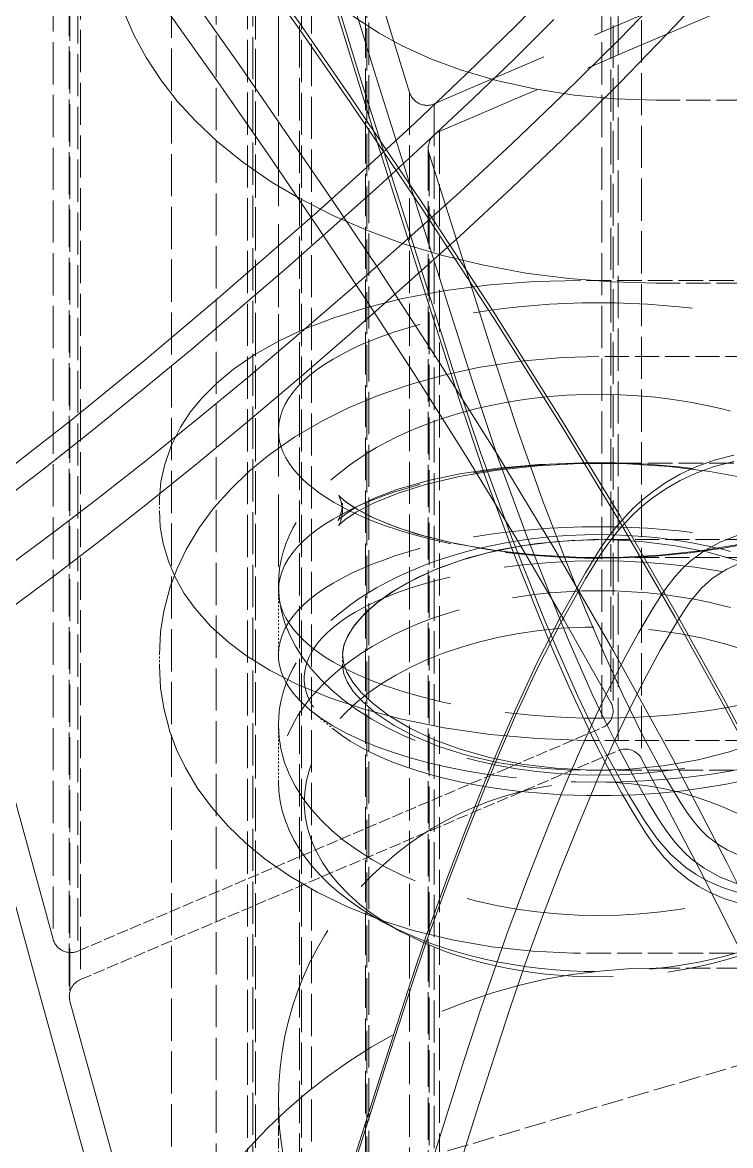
# Model space of a CAD drawing. Header units: millimetres. Extents: x 2913 to 35025, y 2470 to 25178.
# Drawn here: x 14543 to 14581.7, y 12090.6 to 12152 of the extents above; entities that cross this region are included whole.
import ezdxf

# ---------------------------------------------------------------- set-up
doc = ezdxf.new("R2010")
doc.units = ezdxf.units.MM
doc.linetypes.add('DASHED', pattern=[15, 12, -3])

# ---------------------------------------------------------------- blocks, each defined once
blk = doc.blocks.new('A$C637D7238')
at = {"color": 7, "linetype": 'DASHED', "lineweight": 13, "ltscale": 0.374805}
blk.add_line((157.301, 1568.697), (157.301, 1343.814), dxfattribs=at)
at = {"color": 7, "linetype": 'DASHED', "lineweight": 13, "ltscale": 0.328569}
blk.add_line((157.301, 1532.522), (157.301, 1335.381), dxfattribs=at)
at = {"color": 7, "linetype": 'DASHED', "lineweight": 13, "ltscale": 0.192184}
blk.add_line((175.461, 1444.261), (175.461, 1328.951), dxfattribs=at)
at = {"color": 7, "linetype": 'DASHED', "lineweight": 13, "ltscale": 0.192187}
blk.add_line((175.584, 1443.784), (175.584, 1328.472), dxfattribs=at)
at = {"color": 7, "linetype": 'DASHED', "lineweight": 13, "ltscale": 0.192193}
blk.add_line((174.978, 1442.875), (174.978, 1327.559), dxfattribs=at)
at = {"color": 7, "linetype": 'DASHED', "lineweight": 13, "ltscale": 0.192201}
blk.add_line((175.866, 1441.636), (175.866, 1326.316), dxfattribs=at)
at = {"color": 7, "linetype": 'DASHED', "lineweight": 13, "ltscale": 0.192204}
blk.add_line((177.142, 1441.193), (177.142, 1325.871), dxfattribs=at)
at = {"color": 7, "linetype": 'DASHED', "lineweight": 13, "ltscale": 0.192257}
blk.add_line((144.992, 1431.365), (144.992, 1316.01), dxfattribs=at)
at = {"color": 7, "linetype": 'DASHED', "lineweight": 13, "ltscale": 0.19226}
blk.add_line((146.351, 1430.713), (146.351, 1315.357), dxfattribs=at)
at = {"color": 7, "linetype": 'DASHED', "lineweight": 13, "ltscale": 0.192267}
blk.add_line((146.488, 1429.154), (146.488, 1313.794), dxfattribs=at)
at = {"color": 7, "linetype": 'DASHED', "lineweight": 13, "ltscale": 0.192271}
blk.add_line((145.882, 1428.243), (145.882, 1312.881), dxfattribs=at)
at = {"color": 7, "linetype": 'DASHED', "lineweight": 13, "ltscale": 0.192272}
blk.add_line((145.917, 1427.984), (145.917, 1312.62), dxfattribs=at)
at = {"color": 7, "linetype": 'DASHED', "lineweight": 13, "ltscale": 0.192321}
blk.add_line((151.464, 1407.96), (151.464, 1292.567), dxfattribs=at)
at = {"color": 7, "linetype": 'DASHED', "lineweight": 13, "ltscale": 0.192323}
for p, q in [((153.896, 1405.815), (153.896, 1290.421)), ((155.623, 1405.55), (155.623, 1290.156)), ((156.043, 1404.997), (156.043, 1289.603)), ((156.047, 1405.059), (156.047, 1289.665)), ((155.905, 1402.821), (155.905, 1287.427))]:
    blk.add_line(p, q, dxfattribs=at)
at = {"color": 7, "linetype": 'DASHED', "lineweight": 13, "ltscale": 0.192309}
blk.add_line((162.069, 1389.565), (162.069, 1274.18), dxfattribs=at)
at = {"color": 7, "linetype": 'DASHED', "lineweight": 13, "ltscale": 0.192308}
blk.add_line((162.245, 1389.186), (162.245, 1273.802), dxfattribs=at)
at = {"color": 7, "linetype": 'DASHED', "lineweight": 13, "ltscale": 0.192307}
blk.add_line((162.135, 1388.875), (162.135, 1273.49), dxfattribs=at)
at = {"color": 7, "linetype": 'DASHED', "lineweight": 13, "ltscale": 0.192297}
blk.add_line((159.11, 1385.128), (159.11, 1269.749), dxfattribs=at)
at = {"color": 7, "linetype": 'DASHED', "lineweight": 13, "ltscale": 0.192292}
blk.add_line((158.448, 1383.257), (158.448, 1267.882), dxfattribs=at)
at = {"color": 7, "linetype": 'DASHED', "lineweight": 13, "ltscale": 0.192289}
blk.add_line((158.556, 1382.464), (158.556, 1267.091), dxfattribs=at)
at = {"color": 7, "linetype": 'DASHED', "lineweight": 13, "ltscale": 0.192189}
blk.add_line((164.47, 1362.281), (164.47, 1246.967), dxfattribs=at)
at = {"color": 7, "linetype": 'DASHED', "lineweight": 13, "ltscale": 0.192185}
blk.add_line((165.818, 1361.664), (165.818, 1246.353), dxfattribs=at)
at = {"color": 7, "linetype": 'DASHED', "lineweight": 13, "ltscale": 0.11017}
for p, q in [((177.923, 1361.873), (244.025, 1361.873)), ((177.923, 1351.873), (244.025, 1351.873)), ((177.923, 1314.418), (244.025, 1314.418))]:
    blk.add_line(p, q, dxfattribs=at)
at = {"color": 7, "linetype": 'DASHED', "lineweight": 13, "ltscale": 0.192175}
blk.add_line((166.093, 1360.153), (166.093, 1244.848), dxfattribs=at)
at = {"color": 7, "linetype": 'DASHED', "lineweight": 13, "ltscale": 0.192169}
blk.add_line((165.487, 1359.237), (165.487, 1243.935), dxfattribs=at)
at = {"color": 7, "linetype": 'DASHED', "lineweight": 13, "ltscale": 0.192167}
blk.add_line((165.534, 1358.934), (165.534, 1243.634), dxfattribs=at)
at = {"color": 7, "linetype": 'DASHED', "lineweight": 13, "ltscale": 0.111667}
for p, q in [((240.801, 1352.017), (173.801, 1352.017)), ((240.801, 1342.017), (173.801, 1342.017)), ((240.801, 1325.246), (173.801, 1325.246)), ((240.801, 1315.246), (173.801, 1315.246))]:
    blk.add_line(p, q, dxfattribs=at)
at = {"color": 7, "linetype": 'DASHED', "lineweight": 13, "ltscale": 0.11}
for p, q in [((240.801, 1347.847), (174.801, 1347.847)), ((240.801, 1337.847), (174.801, 1337.847)), ((240.801, 1336.862), (174.801, 1336.862)), ((240.801, 1326.862), (174.801, 1326.862))]:
    blk.add_line(p, q, dxfattribs=at)
at = {"color": 7, "linetype": 'DASHED', "lineweight": 13, "ltscale": 0.000664902}
for p, q in [((150.801, 1339.839), (150.801, 1339.44)), ((160.801, 1339.839), (160.801, 1339.44))]:
    blk.add_line(p, q, dxfattribs=at)
at = {"color": 7, "linetype": 'DASHED', "lineweight": 13, "ltscale": 0.005832}
blk.add_line((157.301, 1335.065), (157.301, 1331.566), dxfattribs=at)
at = {"color": 7, "linetype": 'DASHED', "lineweight": 13, "ltscale": 0.00099144}
for p, q in [((150.801, 1330.952), (150.801, 1331.547)), ((160.801, 1330.952), (160.801, 1331.547))]:
    blk.add_line(p, q, dxfattribs=at)
at = {"color": 7, "linetype": 'DASHED', "lineweight": 13, "ltscale": 0.002752}
blk.add_line((160.316, 1327.479), (159.043, 1328.531), dxfattribs=at)
at = {"color": 7, "linetype": 'DASHED', "lineweight": 13, "ltscale": 0.051866}
blk.add_line((146.351, 1315.357), (174.978, 1327.559), dxfattribs=at)
at = {"color": 7, "linetype": 'DASHED', "lineweight": 13, "ltscale": 0.005113}
blk.add_line((157.301, 1327.713), (157.301, 1324.645), dxfattribs=at)
at = {"color": 7, "linetype": 'DASHED', "lineweight": 13, "ltscale": 0.053226}
blk.add_line((146.488, 1313.794), (175.866, 1326.316), dxfattribs=at)
at = {"color": 7, "linetype": 'DASHED', "lineweight": 13, "ltscale": 0.001803}
blk.add_line((163.979, 1316.429), (163.028, 1316.944), dxfattribs=at)
at = {"color": 7, "linetype": 'DASHED', "lineweight": 13, "ltscale": 0.097866}
blk.add_line((149.641, 1299.457), (205.971, 1316.036), dxfattribs=at)
at = {"color": 7, "linetype": 'DASHED', "lineweight": 13, "ltscale": 0.046237}
blk.add_line((157.301, 1307.204), (157.301, 1279.462), dxfattribs=at)
at = {"color": 7, "linetype": 'DASHED', "lineweight": 13}
for points in [[(159.626, 1370.127), (161.7, 1363.322), (164.441, 1354.698), (166.349, 1348.646), (167.052, 1346.456), (168.341, 1342.609), (170.048, 1337.952), (171.844, 1333.453), (172.377, 1332.181), (173.66, 1329.281), (174.365, 1327.798), (175.102, 1326.332), (176.447, 1323.88), (177.312, 1322.456), (178.006, 1321.473), (178.729, 1320.651), (179.559, 1319.928), (180.123, 1319.541), (180.718, 1319.203), (181.564, 1318.825), (182.449, 1318.548), (183.359, 1318.384), (184.282, 1318.351)], [(160.411, 1370.435), (162.527, 1363.461), (164.964, 1355.789), (166.457, 1351.064), (167.961, 1346.329), (169.297, 1342.338), (170.889, 1337.986), (172.539, 1333.823), (173.112, 1332.444), (174.45, 1329.39), (175.161, 1327.88), (175.907, 1326.386), (176.691, 1324.913), (177.518, 1323.465), (178.105, 1322.506), (178.522, 1321.888), (178.977, 1321.296), (179.482, 1320.746), (179.854, 1320.406), (180.556, 1319.886), (181.441, 1319.396), (182.385, 1319.037)], [(159.995, 1368.32), (162.359, 1360.667), (165.758, 1349.95), (167.103, 1345.734), (168.603, 1341.295), (170.057, 1337.362), (171.556, 1333.586), (172.345, 1331.689), (173.163, 1329.809), (174.539, 1326.876), (175.276, 1325.432), (176.049, 1324.008), (176.69, 1322.899), (177.372, 1321.797), (177.844, 1321.119), (178.366, 1320.472), (178.949, 1319.872), (179.693, 1319.263), (180.264, 1318.888), (180.865, 1318.562), (181.68, 1318.215), (182.528, 1317.962), (183.4, 1317.813), (184.282, 1317.784)], [(155.629, 1370.073), (158.428, 1366.109), (161.196, 1362.111), (165.151, 1356.26), (169.031, 1350.337), (172.809, 1344.345), (175.945, 1339.157), (178.971, 1333.925), (181.698, 1328.994), (184.328, 1324.025), (186.864, 1319.016), (189.332, 1313.918), (191.694, 1308.795), (193.95, 1303.602), (195.734, 1299.222), (197.414, 1294.8), (198.968, 1290.355), (200.434, 1285.732), (201.754, 1281.072), (202.924, 1276.37), (203.451, 1274), (203.94, 1271.619), (204.389, 1269.229)], [(155.629, 1369.733), (158.428, 1365.77), (161.196, 1361.771), (165.151, 1355.921), (169.031, 1349.998), (172.809, 1344.006), (175.945, 1338.818), (178.971, 1333.585), (181.698, 1328.654), (184.328, 1323.685), (186.864, 1318.676), (189.332, 1313.579), (191.694, 1308.456), (193.95, 1303.263), (195.734, 1298.882), (197.414, 1294.461), (198.968, 1290.015), (200.434, 1285.393), (201.754, 1280.732), (202.924, 1276.03), (203.451, 1273.661), (203.94, 1271.28), (204.389, 1268.889)], [(152.573, 1367.484), (155.165, 1363.811), (160.261, 1356.387), (162.762, 1352.641), (166.045, 1347.599), (169.247, 1342.513), (172.346, 1337.397), (175.648, 1331.687), (178.802, 1325.945), (181.819, 1320.163), (184.707, 1314.332), (187.453, 1308.477), (188.771, 1305.531), (190.046, 1302.575), (191.674, 1298.62), (193.208, 1294.652), (194.639, 1290.673), (195.969, 1286.649), (197.183, 1282.609), (198.281, 1278.544), (199.261, 1274.442), (200.123, 1270.297)], [(157.775, 1264.304), (154.695, 1275.442), (151.197, 1287.968), (144.248, 1313.04), (140.82, 1325.592), (137.737, 1336.726), (136.155, 1342.282), (133.7, 1350.595), (132.32, 1355.071), (130.89, 1359.532), (129.636, 1363.274), (128.33, 1366.998)], [(99.388, 1424.424), (104.397, 1419.892), (108.803, 1415.75), (113.135, 1411.533), (117.395, 1407.241), (121.582, 1402.878), (125.696, 1398.446), (129.734, 1393.946), (133.691, 1389.379), (137.56, 1384.741), (141.813, 1379.422), (145.956, 1374.007), (150.007, 1368.493), (153.992, 1362.876), (156.721, 1358.931), (159.43, 1354.941), (162.109, 1350.91), (164.749, 1346.846), (167.557, 1342.399), (170.285, 1337.93), (172.919, 1333.449), (175.461, 1328.951)], [(87.013, 1306.748), (93.128, 1309.766), (98.632, 1312.587), (104.035, 1315.478), (109.185, 1318.352), (114.235, 1321.288), (119.187, 1324.284), (124.04, 1327.336), (128.656, 1330.352), (133.173, 1333.42), (137.584, 1336.541), (141.879, 1339.717), (144.469, 1341.705), (147.019, 1343.713), (149.814, 1345.975), (152.573, 1348.263), (157.737, 1352.685), (162.762, 1357.148), (165.377, 1359.545), (167.944, 1361.959), (170.173, 1364.112), (172.346, 1366.273)], [(89.552, 1304.91), (94.633, 1307.41), (100.882, 1310.597), (106.921, 1313.824), (112.826, 1317.133), (118.604, 1320.525), (123.665, 1323.625), (128.641, 1326.795), (133.494, 1330.012), (137.447, 1332.733), (141.32, 1335.499), (145.103, 1338.307), (147.598, 1340.222), (150.054, 1342.154), (152.863, 1344.423), (155.629, 1346.714), (158.428, 1349.086), (161.196, 1351.48), (164.232, 1354.159), (167.228, 1356.864), (170.048, 1359.478), (172.809, 1362.114), (175.945, 1365.22), (178.971, 1368.352)], [(141.32, 1333.087), (145.103, 1335.896), (147.598, 1337.81), (150.054, 1339.743), (152.863, 1342.011), (155.629, 1344.302), (158.428, 1346.675), (161.196, 1349.068), (164.232, 1351.748), (167.228, 1354.453), (170.048, 1357.066), (172.809, 1359.702), (175.945, 1362.808), (178.971, 1365.94), (181.698, 1368.892)], [(164.47, 1362.281), (162.606, 1368.313), (160.831, 1374.365), (158.556, 1382.464)], [(147.923, 1371.742), (147.974, 1370.552), (148.18, 1369.078), (148.471, 1367.869), (148.875, 1366.659), (149.422, 1365.4), (150.074, 1364.198), (150.875, 1362.979), (151.781, 1361.82), (152.777, 1360.73), (153.964, 1359.611), (155.368, 1358.478), (156.966, 1357.375), (158.43, 1356.505), (160.274, 1355.561), (162.221, 1354.719), (164.084, 1354.039), (166.267, 1353.381), (168.516, 1352.84), (170.82, 1352.417), (173.165, 1352.115), (175.537, 1351.933), (177.923, 1351.873)], [(157.923, 1371.742), (157.996, 1370.987), (158.215, 1370.23), (158.591, 1369.441), (159.091, 1368.684), (159.764, 1367.89), (160.545, 1367.141), (161.51, 1366.374), (162.8, 1365.526), (164.056, 1364.84), (165.667, 1364.111), (167.255, 1363.523), (169.213, 1362.945), (171.287, 1362.483), (173.449, 1362.146), (175.671, 1361.941), (177.923, 1361.873)], [(99.388, 1314.178), (104.397, 1316.892), (108.803, 1319.371), (113.135, 1321.895), (117.395, 1324.465), (121.582, 1327.076), (125.696, 1329.73), (129.734, 1332.423), (133.691, 1335.157), (137.56, 1337.933), (141.813, 1341.117), (145.956, 1344.359), (150.007, 1347.659), (153.992, 1351.021), (159.43, 1355.772), (162.109, 1358.185), (164.749, 1360.617), (167.557, 1363.279), (170.285, 1365.954), (172.919, 1368.637), (175.461, 1371.329)], [(171.729, 1340.008), (170.398, 1343.748), (169.154, 1347.515), (167.352, 1353.214), (165.534, 1358.934)], [(173.801, 1352.017), (171.307, 1351.955), (168.843, 1351.769), (166.435, 1351.458), (164.08, 1351.018), (162.158, 1350.542), (160.38, 1349.989), (158.657, 1349.326), (157.353, 1348.716), (156.022, 1347.968), (154.852, 1347.166), (153.932, 1346.402), (153.118, 1345.582), (152.504, 1344.825), (151.95, 1343.984), (151.441, 1342.967), (151.073, 1341.897), (150.888, 1341.01), (150.806, 1340.132), (150.801, 1339.839)], [(144.992, 1316.01), (140.674, 1331.775), (138.648, 1339.015), (136.029, 1348.05)], [(150.801, 1331.547), (150.868, 1332.798), (151.046, 1333.937), (151.399, 1335.261), (151.775, 1336.264), (152.271, 1337.303), (152.98, 1338.488), (153.781, 1339.577), (154.695, 1340.613), (155.69, 1341.57), (156.795, 1342.479), (158.202, 1343.46), (159.747, 1344.363), (161.124, 1345.045), (162.743, 1345.724), (164.508, 1346.334), (166.333, 1346.842), (168.208, 1347.246), (170.506, 1347.595), (172.841, 1347.795), (174.801, 1347.847)], [(182.179, 1342.456), (181.105, 1342.183), (180.07, 1341.802), (179.251, 1341.415), (178.465, 1340.963), (177.719, 1340.448), (177.195, 1340.026), (176.701, 1339.576), (176.239, 1339.1), (175.811, 1338.606), (175.335, 1337.991), (174.903, 1337.372), (174.068, 1336.035), (172.687, 1333.582), (171.423, 1331.087), (170.256, 1328.565), (169.378, 1326.54), (168.538, 1324.511), (167.518, 1321.961), (166.533, 1319.389), (165.364, 1316.135), (164.607, 1313.906), (163.19, 1309.527), (160.836, 1302.117)], [(182.179, 1342.117), (181.105, 1341.843), (180.07, 1341.463), (179.251, 1341.075), (178.465, 1340.623), (177.719, 1340.108), (177.195, 1339.687), (176.701, 1339.236), (176.239, 1338.761), (175.811, 1338.266), (175.335, 1337.652), (174.903, 1337.032), (174.068, 1335.696), (172.687, 1333.243), (171.423, 1330.748), (170.256, 1328.226), (169.378, 1326.201), (168.538, 1324.172), (167.518, 1321.622), (166.533, 1319.049), (165.364, 1315.796), (164.607, 1313.567), (163.19, 1309.188), (160.836, 1301.777)], [(173.801, 1342.017), (171.525, 1341.952), (169.311, 1341.76), (167.219, 1341.449), (165.501, 1341.082), (163.834, 1340.602), (162.595, 1340.134), (161.573, 1339.635), (160.977, 1339.26), (160.615, 1338.96), (160.562, 1338.903), (160.556, 1338.896), (160.562, 1338.904), (160.628, 1339.022), (160.765, 1339.45), (160.801, 1339.839)], [(178.371, 1341.866), (176.082, 1341.998), (173.762, 1342.004), (171.466, 1341.885), (169.252, 1341.645), (167.175, 1341.292), (165.291, 1340.843), (163.844, 1340.389), (162.535, 1339.861), (161.555, 1339.35), (160.925, 1338.92), (160.644, 1338.666), (160.603, 1338.618), (160.596, 1338.609), (160.606, 1338.625), (160.623, 1338.652), (160.717, 1338.879), (160.798, 1339.337), (160.765, 1339.813), (160.603, 1340.26), (160.597, 1340.269), (160.596, 1340.27), (160.617, 1340.245), (160.899, 1339.98), (161.466, 1339.584), (162.366, 1339.097), (163.501, 1338.616), (164.891, 1338.151), (166.724, 1337.682), (168.731, 1337.31), (170.949, 1337.039), (171.23, 1337.013)], [(171.23, 1337.013), (173.52, 1336.881), (175.84, 1336.875), (178.135, 1336.994), (180.349, 1337.234), (182.426, 1337.587)], [(182.878, 1341.197), (180.87, 1341.569), (178.652, 1341.841), (178.371, 1341.866)], [(160.801, 1339.44), (160.738, 1339.929), (160.629, 1340.216), (160.598, 1340.267), (160.596, 1340.27), (160.602, 1340.262), (160.686, 1340.17), (161.007, 1339.896), (161.6, 1339.503), (162.532, 1339.019), (163.79, 1338.51), (165.299, 1338.034), (167.015, 1337.62), (169.176, 1337.245), (171.489, 1336.992), (173.891, 1336.872), (174.801, 1336.862)], [(184.178, 1320.286), (183.748, 1320.295), (183.305, 1320.356), (182.83, 1320.472), (182.361, 1320.635), (181.846, 1320.871), (181.356, 1321.157), (180.741, 1321.624), (180.341, 1322.016), (179.973, 1322.452), (179.607, 1322.954), (179.261, 1323.485), (178.399, 1324.935), (177.212, 1327.128), (176.113, 1329.37), (175.082, 1331.653), (174.104, 1333.963), (172.89, 1336.975), (171.729, 1340.008)], [(150.801, 1339.44), (150.851, 1338.541), (151.005, 1337.638), (151.291, 1336.665), (151.639, 1335.836), (152.161, 1334.899), (152.747, 1334.074), (153.602, 1333.112), (154.592, 1332.22), (155.562, 1331.498), (156.86, 1330.693), (158.351, 1329.935), (160.112, 1329.207), (161.983, 1328.583), (163.954, 1328.057), (166.362, 1327.565), (168.866, 1327.203), (171.439, 1326.97), (174.051, 1326.867), (174.801, 1326.862)], [(182.357, 1338.068), (181.43, 1337.714), (180.557, 1337.234), (179.769, 1336.645), (179.357, 1336.254), (178.979, 1335.837), (178.521, 1335.246), (178.237, 1334.836), (177.704, 1333.992), (176.974, 1332.75), (176.279, 1331.491), (175.448, 1329.881), (174.659, 1328.251), (173.768, 1326.289), (172.918, 1324.309), (172.097, 1322.316), (170.907, 1319.31), (169.775, 1316.283), (168.366, 1312.202), (167.475, 1309.465), (165.735, 1303.976)], [(160.801, 1331.547), (160.868, 1332.036), (161.054, 1332.517), (161.387, 1333.066), (161.908, 1333.688), (162.589, 1334.314), (163.426, 1334.929), (164.46, 1335.543), (165.79, 1336.173), (167.239, 1336.709), (168.726, 1337.132), (170.579, 1337.51), (172.523, 1337.75), (174.515, 1337.846), (174.801, 1337.847)], [(178.164, 1325.459), (176.28, 1325.287), (174.368, 1325.25), (172.464, 1325.348), (170.605, 1325.579), (168.828, 1325.936), (167.235, 1326.386), (165.866, 1326.889), (164.51, 1327.523), (163.359, 1328.209), (162.508, 1328.847), (161.822, 1329.498), (161.366, 1330.057), (161.043, 1330.599), (160.855, 1331.11), (160.802, 1331.623), (160.881, 1332.081), (161.091, 1332.589), (161.463, 1333.17), (162.021, 1333.803), (162.708, 1334.409), (163.701, 1335.106), (164.908, 1335.773), (166.108, 1336.303), (167.668, 1336.843), (169.367, 1337.28), (171.173, 1337.599), (171.437, 1337.635)], [(171.437, 1337.635), (173.321, 1337.807), (175.234, 1337.844), (177.138, 1337.745), (178.996, 1337.514), (180.773, 1337.157), (182.367, 1336.708)], [(183.493, 1326.791), (181.934, 1326.25), (180.235, 1325.813), (178.429, 1325.494), (178.164, 1325.459)], [(184.178, 1336.837), (183.598, 1336.813), (183.004, 1336.7), (182.394, 1336.503), (181.795, 1336.23), (181.019, 1335.737), (180.397, 1335.179), (179.835, 1334.508), (179.586, 1334.158), (179.096, 1333.398), (178.157, 1331.799), (177.273, 1330.164), (176.437, 1328.498), (175.641, 1326.804), (174.978, 1325.316), (173.708, 1322.298), (172.699, 1319.781), (171.729, 1317.253)], [(150.801, 1330.952), (150.866, 1329.739), (151.039, 1328.634), (151.38, 1327.351), (151.745, 1326.381), (152.224, 1325.376), (152.909, 1324.23), (153.682, 1323.179), (154.563, 1322.181), (155.521, 1321.26), (156.583, 1320.386), (157.934, 1319.444), (159.416, 1318.578), (161.116, 1317.754), (162.952, 1317.03), (164.663, 1316.486), (166.785, 1315.963), (168.965, 1315.582), (171.185, 1315.344), (173.426, 1315.248), (173.801, 1315.246)], [(160.801, 1330.952), (160.869, 1330.511), (161.053, 1330.071), (161.393, 1329.55), (161.91, 1328.971), (162.643, 1328.341), (163.628, 1327.68), (164.747, 1327.087), (166.065, 1326.537), (167.634, 1326.039), (169.337, 1325.651), (171.138, 1325.388), (172.997, 1325.259), (173.801, 1325.246)], [(177.142, 1325.871), (180.286, 1319.873), (182.263, 1315.927), (184.183, 1311.956), (186.716, 1306.468)], [(171.729, 1317.253), (170.808, 1314.713), (169.93, 1312.153), (168.256, 1306.979), (165.534, 1298.426)]]:
    blk.add_lwpolyline(points, dxfattribs=at)
for centre, radius, start, end in [((28696.636, -65309.211), 72519.059, 113.1389375, 113.16778651), ((28698.965, -65305.769), 72515.311, 113.14253872, 113.17082083), ((165.424, 1362.584), 1.001, 197.62713, 293.20997), ((166.485, 1359.236), 0.998, 113.12501, 179.9625), ((166.483, 1359.237), 0.996, 179.99863, 197.70296), ((2792.105, 2033.781), 2742.696, 195.244493, 195.679146)]:
    blk.add_arc(centre, radius, start, end, dxfattribs=at)
for centre, major_axis, ratio, start_param, end_param in [((174.801, 1343.814), (-17.5, 0), 0.398819, 3.141612, 6.283204), ((174.801, 1335.381), (-17.5, 0), 0.594762, 3.141574, 4.92441), ((174.801, 1335.381), (-17.5, 0), 0.594762, 4.92441, 6.283166), ((174.801, 1343.814), (-17.5, 0), 0.398819, 0.000019, 1.358776), ((174.801, 1343.814), (-17.5, 0), 0.398819, 1.358776, 3.141612), ((174.801, 1335.066), (-17.5, 0), 0.398819, 3.141612, 6.283204), ((174.801, 1331.566), (-17.5, 0), 0.398819, 3.141612, 6.283204), ((174.801, 1327.712), (-17.5, 0), 0.594762, 3.141574, 4.92441), ((174.801, 1327.712), (-17.5, 0), 0.594762, 4.92441, 6.283166), ((174.801, 1330.269), (-16.086, 0), 0.398819, 2.691646, 6.733153), ((174.801, 1324.645), (-17.5, 0), 0.594762, 3.141574, 6.283166), ((174.801, 1335.381), (-17.5, 0), 0.594762, 6.283166, 9.424759), ((174.801, 1335.066), (-17.5, 0), 0.398819, 0.000019, 1.358776), ((174.801, 1335.066), (-17.5, 0), 0.398819, 1.358776, 3.141612), ((174.801, 1323.508), (-16.086, 0), 0.594762, 2.308592, 4.92441), ((174.801, 1323.508), (-16.086, 0), 0.594762, 4.92441, 7.116078), ((174.801, 1331.566), (-17.5, 0), 0.398819, 0.000019, 0.449968), ((174.801, 1331.566), (-17.5, 0), 0.398819, 0.449968, 2.691646), ((174.584, 1328.472), (-1, 0), 0.99358, 1.97603, 3.141617), ((174.584, 1328.472), (-1, 0), 0.99358, 3.141617, 3.64446), ((174.801, 1327.712), (-17.5, 0), 0.594762, 6.283166, 9.424759), ((174.801, 1330.269), (-16.086, 0), 0.398819, 0.449968, 1.358776), ((174.801, 1330.269), (-16.086, 0), 0.398819, 1.358776, 2.691646), ((176.26, 1325.402), (-1, 0), 0.99358, 3.632846, 5.117623), ((174.801, 1307.205), (-17.5, 0), 0.99358, 3.141612, 6.283204), ((174.801, 1324.645), (-17.5, 0), 0.594762, 6.283166, 7.116078), ((174.801, 1324.645), (-17.5, 0), 0.594762, 0.832893, 2.308592), ((174.801, 1323.508), (-16.086, 0), 0.594762, 0.832893, 2.308592), ((145.957, 1316.27), (-1, 0), 0.99358, 0.264726, 1.97603), ((177.923, 1284.579), (30, -0.028), 0.99465, 1.571737, 3.142522), ((146.882, 1312.881), (-1, 0), 0.99358, 5.117623, 6.283229), ((146.882, 1312.881), (-1, 0), 0.99358, 0.000043, 0.26508), ((174.801, 1307.205), (-17.5, 0), 0.99358, 0.000019, 1.358776), ((174.801, 1307.205), (-17.5, 0), 0.99358, 1.358776, 3.141612)]:
    blk.add_ellipse(centre, major_axis=major_axis, ratio=ratio, start_param=start_param, end_param=end_param, dxfattribs=at)
blk = doc.blocks.new('CT1')
at = {"color": 7}
blk.add_blockref('A$C637D7238', (873182.61, 212768.352), dxfattribs=at)
blk = doc.blocks.new('1')
at = {"lineweight": 5}
blk.add_blockref('CT1', (-858782.955, -201982.471), dxfattribs=at)

msp = doc.modelspace()

# ---------------------------------------------------------------- block references
msp.add_blockref('1', (0, 0))

doc.saveas('drawing.dxf')
